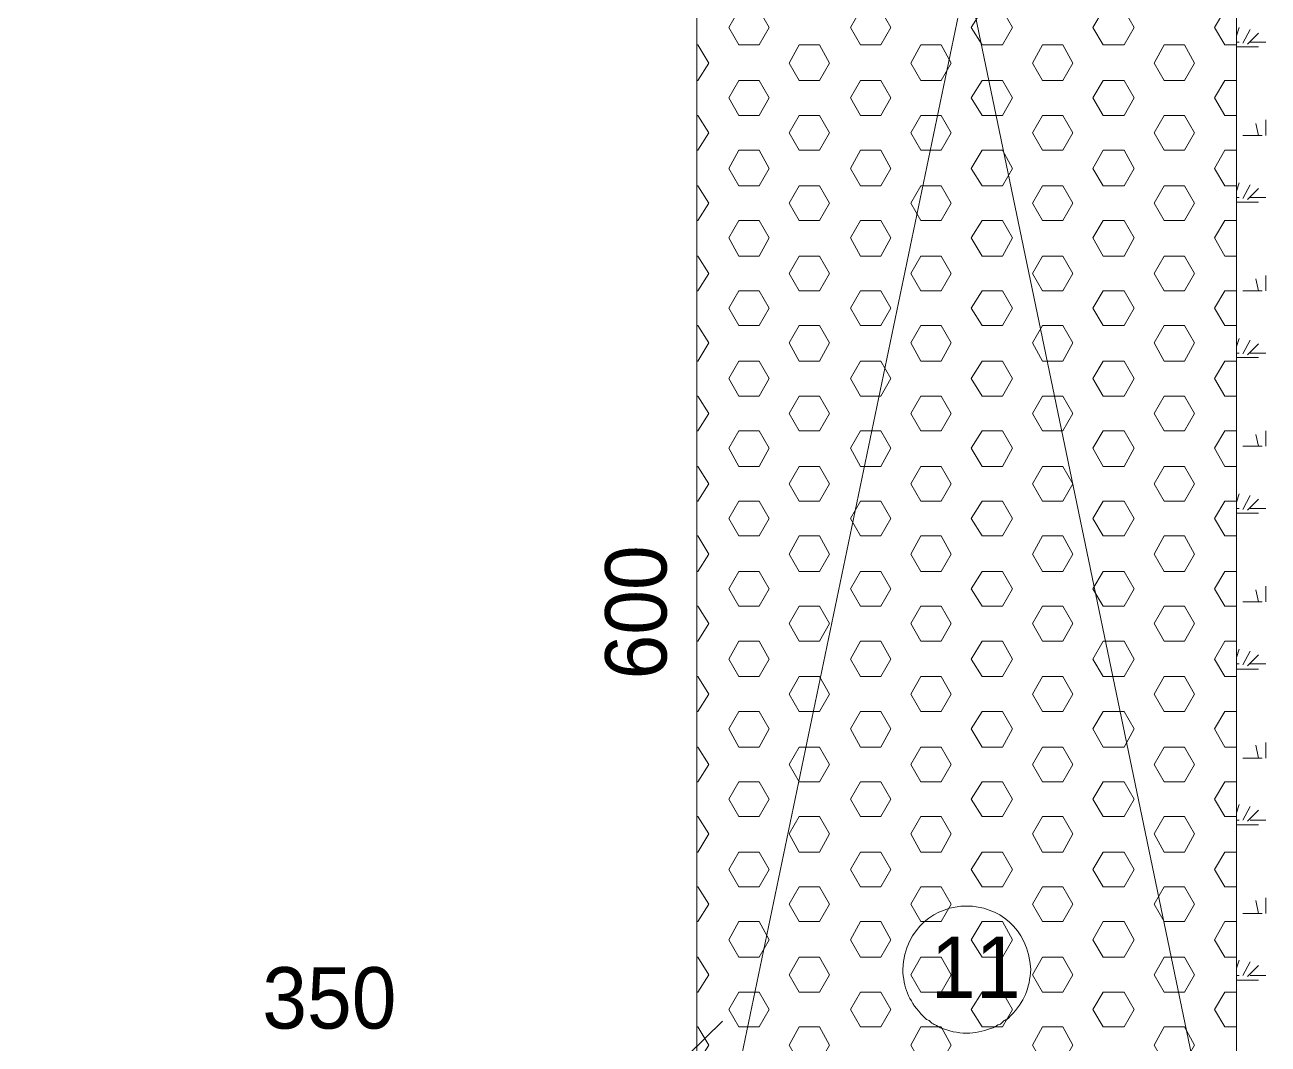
# Model space of a CAD drawing. Header units: millimetres. Extents: x -15161 to 10473752, y -72817 to 33960.
# Drawn here: x 76103 to 76678, y -47767 to -47295 of the extents above; entities that cross this region are included whole.
import ezdxf
from ezdxf import colors
from ezdxf.entities.mleader import LeaderData, LeaderLine
from ezdxf.enums import TextEntityAlignment as Align
from ezdxf.math import Vec2, Vec3

# ---------------------------------------------------------------- set-up
doc = ezdxf.new("R2010")
doc.units = ezdxf.units.MM
doc.layers.add('PDF_幾何圖形', color=7, linetype='Continuous')
doc.layers.add('PDF_文字', color=7, linetype='Continuous')
doc.styles.add('PDF PMingLiU', font='PMingLiU.ttf')
doc.styles.get("Standard").update_dxf_attribs({"font": 'arial.ttf'})

# ---------------------------------------------------------------- blocks, each defined once
blk = doc.blocks.new('建築底圖1140116')
at = {"layer": 'PDF_幾何圖形', "lineweight": 0}
blk.add_lwpolyline([(1839.01, -22577.18), (1488.86, -22577.18, -0.000209), (1488.43, -24980.84)], format="xyb", dxfattribs=at)
for points in [[(2126.08, -23358.36), (2088.82, -23358.36), (2088.82, -25158.67), (2389.01, -25158.67)], [(1839.01, -24558.7), (1839.01, -23958.32), (2088.82, -23958.32), (2088.82, -24558.7)], [(2088.82, -24558.7), (1963.91, -23958.32), (1839.01, -24558.7), (1963.91, -23958.32)], [(1839.01, -24558.7), (1839.01, -23958.32), (2088.82, -23958.32), (2088.82, -24558.7)], [(1867.8, -23974.83), (1858.49, -23974.83), (1853.83, -23982.88), (1858.49, -23990.92), (1867.8, -23990.92), (1872.46, -23982.88)], [(1924.11, -23974.83), (1914.8, -23974.83), (1910.14, -23982.88), (1914.8, -23990.92), (1924.11, -23990.92), (1928.77, -23982.88)], [(1980.43, -23974.83), (1971.11, -23974.83), (1966.03, -23982.88), (1971.11, -23990.92), (1980.43, -23990.92), (1985.08, -23982.88)], [(2036.74, -23974.83), (2027, -23974.83), (2022.34, -23982.88), (2027, -23990.92), (2036.74, -23990.92), (2041.4, -23982.88)], [(1895.75, -23990.92), (1886.43, -23990.92), (1881.77, -23999.39), (1886.43, -24007.43), (1895.75, -24007.43), (1900.4, -23999.39)], [(1952.06, -23990.92), (1942.74, -23990.92), (1938.09, -23999.39), (1942.74, -24007.43), (1952.06, -24007.43), (1956.72, -23999.39)], [(2008.37, -23990.92), (1999.06, -23990.92), (1994.4, -23999.39), (1999.06, -24007.43), (2008.37, -24007.43), (2013.03, -23999.39)], [(2064.68, -23990.92), (2055.37, -23990.92), (2050.71, -23999.39), (2055.37, -24007.43), (2064.68, -24007.43), (2069.34, -23999.39)], [(1867.8, -24007.43), (1858.49, -24007.43), (1853.83, -24015.48), (1858.49, -24023.52), (1867.8, -24023.52), (1872.46, -24015.48)], [(1924.11, -24007.43), (1914.8, -24007.43), (1910.14, -24015.48), (1914.8, -24023.52), (1924.11, -24023.52), (1928.77, -24015.48)], [(1980.43, -24007.43), (1971.11, -24007.43), (1966.03, -24015.48), (1971.11, -24023.52), (1980.43, -24023.52), (1985.08, -24015.48)], [(2036.74, -24007.43), (2027, -24007.43), (2022.34, -24015.48), (2027, -24023.52), (2036.74, -24023.52), (2041.4, -24015.48)], [(1895.75, -24023.52), (1886.43, -24023.52), (1881.77, -24031.57), (1886.43, -24039.61), (1895.75, -24039.61), (1900.4, -24031.57)], [(1952.06, -24023.52), (1942.74, -24023.52), (1938.09, -24031.57), (1942.74, -24039.61), (1952.06, -24039.61), (1956.72, -24031.57)], [(2008.37, -24023.52), (1999.06, -24023.52), (1994.4, -24031.57), (1999.06, -24039.61), (2008.37, -24039.61), (2013.03, -24031.57)], [(2064.68, -24023.52), (2055.37, -24023.52), (2050.71, -24031.57), (2055.37, -24039.61), (2064.68, -24039.61), (2069.34, -24031.57)], [(1867.8, -24039.61), (1858.49, -24039.61), (1853.83, -24048.08), (1858.49, -24056.12), (1867.8, -24056.12), (1872.46, -24048.08)], [(1924.11, -24039.61), (1914.8, -24039.61), (1910.14, -24048.08), (1914.8, -24056.12), (1924.11, -24056.12), (1928.77, -24048.08)], [(1980.43, -24039.61), (1971.11, -24039.61), (1966.03, -24048.08), (1971.11, -24056.12), (1980.43, -24056.12), (1985.08, -24048.08)], [(2036.74, -24039.61), (2027, -24039.61), (2022.34, -24048.08), (2027, -24056.12), (2036.74, -24056.12), (2041.4, -24048.08)], [(1895.75, -24056.12), (1886.43, -24056.12), (1881.77, -24064.17), (1886.43, -24072.21), (1895.75, -24072.21), (1900.4, -24064.17)], [(1952.06, -24056.12), (1942.74, -24056.12), (1938.09, -24064.17), (1942.74, -24072.21), (1952.06, -24072.21), (1956.72, -24064.17)], [(2008.37, -24056.12), (1999.06, -24056.12), (1994.4, -24064.17), (1999.06, -24072.21), (2008.37, -24072.21), (2013.03, -24064.17)], [(2064.68, -24056.12), (2055.37, -24056.12), (2050.71, -24064.17), (2055.37, -24072.21), (2064.68, -24072.21), (2069.34, -24064.17)], [(1867.8, -24072.21), (1858.49, -24072.21), (1853.83, -24080.26), (1858.49, -24088.73), (1867.8, -24088.73), (1872.46, -24080.26)], [(1924.11, -24072.21), (1914.8, -24072.21), (1910.14, -24080.26), (1914.8, -24088.73), (1924.11, -24088.73), (1928.77, -24080.26)], [(1980.43, -24072.21), (1971.11, -24072.21), (1966.03, -24080.26), (1971.11, -24088.73), (1980.43, -24088.73), (1985.08, -24080.26)], [(2036.74, -24072.21), (2027, -24072.21), (2022.34, -24080.26), (2027, -24088.73), (2036.74, -24088.73), (2041.4, -24080.26)], [(1895.75, -24088.73), (1886.43, -24088.73), (1881.77, -24096.77), (1886.43, -24104.82), (1895.75, -24104.82), (1900.4, -24096.77)], [(1952.06, -24088.73), (1942.74, -24088.73), (1938.09, -24096.77), (1942.74, -24104.82), (1952.06, -24104.82), (1956.72, -24096.77)], [(2008.37, -24088.73), (1999.06, -24088.73), (1994.4, -24096.77), (1999.06, -24104.82), (2008.37, -24104.82), (2013.03, -24096.77)], [(2064.68, -24088.73), (2055.37, -24088.73), (2050.71, -24096.77), (2055.37, -24104.82), (2064.68, -24104.82), (2069.34, -24096.77)], [(1867.8, -24104.82), (1858.49, -24104.82), (1853.83, -24112.86), (1858.49, -24120.91), (1867.8, -24120.91), (1872.46, -24112.86)], [(1924.11, -24104.82), (1914.8, -24104.82), (1910.14, -24112.86), (1914.8, -24120.91), (1924.11, -24120.91), (1928.77, -24112.86)], [(1980.43, -24104.82), (1971.11, -24104.82), (1966.03, -24112.86), (1971.11, -24120.91), (1980.43, -24120.91), (1985.08, -24112.86)], [(2036.74, -24104.82), (2027, -24104.82), (2022.34, -24112.86), (2027, -24120.91), (2036.74, -24120.91), (2041.4, -24112.86)], [(1895.75, -24120.91), (1886.43, -24120.91), (1881.77, -24128.95), (1886.43, -24137.42), (1895.75, -24137.42), (1900.4, -24128.95)], [(1952.06, -24120.91), (1942.74, -24120.91), (1938.09, -24128.95), (1942.74, -24137.42), (1952.06, -24137.42), (1956.72, -24128.95)], [(2008.37, -24120.91), (1999.06, -24120.91), (1994.4, -24128.95), (1999.06, -24137.42), (2008.37, -24137.42), (2013.03, -24128.95)], [(2064.68, -24120.91), (2055.37, -24120.91), (2050.71, -24128.95), (2055.37, -24137.42), (2064.68, -24137.42), (2069.34, -24128.95)], [(1867.8, -24137.42), (1858.49, -24137.42), (1853.83, -24145.46), (1858.49, -24153.51), (1867.8, -24153.51), (1872.46, -24145.46)], [(1924.11, -24137.42), (1914.8, -24137.42), (1910.14, -24145.46), (1914.8, -24153.51), (1924.11, -24153.51), (1928.77, -24145.46)], [(1980.43, -24137.42), (1971.11, -24137.42), (1966.03, -24145.46), (1971.11, -24153.51), (1980.43, -24153.51), (1985.08, -24145.46)], [(2036.74, -24137.42), (2027, -24137.42), (2022.34, -24145.46), (2027, -24153.51), (2036.74, -24153.51), (2041.4, -24145.46)], [(1895.75, -24153.51), (1886.43, -24153.51), (1881.77, -24161.55), (1886.43, -24169.6), (1895.75, -24169.6), (1900.4, -24161.55)], [(1952.06, -24153.51), (1942.74, -24153.51), (1938.09, -24161.55), (1942.74, -24169.6), (1952.06, -24169.6), (1956.72, -24161.55)], [(2008.37, -24153.51), (1999.06, -24153.51), (1994.4, -24161.55), (1999.06, -24169.6), (2008.37, -24169.6), (2013.03, -24161.55)], [(2064.68, -24153.51), (2055.37, -24153.51), (2050.71, -24161.55), (2055.37, -24169.6), (2064.68, -24169.6), (2069.34, -24161.55)], [(1867.8, -24169.6), (1858.49, -24169.6), (1853.83, -24177.64), (1858.49, -24186.11), (1867.8, -24186.11), (1872.46, -24177.64)], [(1924.11, -24169.6), (1914.8, -24169.6), (1910.14, -24177.64), (1914.8, -24186.11), (1924.11, -24186.11), (1928.77, -24177.64)], [(1980.43, -24169.6), (1971.11, -24169.6), (1966.03, -24177.64), (1971.11, -24186.11), (1980.43, -24186.11), (1985.08, -24177.64)], [(2036.74, -24169.6), (2027, -24169.6), (2022.34, -24177.64), (2027, -24186.11), (2036.74, -24186.11), (2041.4, -24177.64)], [(1895.75, -24186.11), (1886.43, -24186.11), (1881.77, -24194.15), (1886.43, -24202.2), (1895.75, -24202.2), (1900.4, -24194.15)], [(1952.06, -24186.11), (1942.74, -24186.11), (1938.09, -24194.15), (1942.74, -24202.2), (1952.06, -24202.2), (1956.72, -24194.15)], [(2008.37, -24186.11), (1999.06, -24186.11), (1994.4, -24194.15), (1999.06, -24202.2), (2008.37, -24202.2), (2013.03, -24194.15)], [(2064.68, -24186.11), (2055.37, -24186.11), (2050.71, -24194.15), (2055.37, -24202.2), (2064.68, -24202.2), (2069.34, -24194.15)], [(1867.8, -24202.2), (1858.49, -24202.2), (1853.83, -24210.24), (1858.49, -24218.29), (1867.8, -24218.29), (1872.46, -24210.24)], [(1924.11, -24202.2), (1914.8, -24202.2), (1910.14, -24210.24), (1914.8, -24218.29), (1924.11, -24218.29), (1928.77, -24210.24)], [(1980.43, -24202.2), (1971.11, -24202.2), (1966.03, -24210.24), (1971.11, -24218.29), (1980.43, -24218.29), (1985.08, -24210.24)], [(2036.74, -24202.2), (2027, -24202.2), (2022.34, -24210.24), (2027, -24218.29), (2036.74, -24218.29), (2041.4, -24210.24)], [(1895.75, -24218.29), (1886.43, -24218.29), (1881.77, -24226.76), (1886.43, -24234.8), (1895.75, -24234.8), (1900.4, -24226.76)], [(1952.06, -24218.29), (1942.74, -24218.29), (1938.09, -24226.76), (1942.74, -24234.8), (1952.06, -24234.8), (1956.72, -24226.76)], [(2008.37, -24218.29), (1999.06, -24218.29), (1994.4, -24226.76), (1999.06, -24234.8), (2008.37, -24234.8), (2013.03, -24226.76)], [(2064.68, -24218.29), (2055.37, -24218.29), (2050.71, -24226.76), (2055.37, -24234.8), (2064.68, -24234.8), (2069.34, -24226.76)], [(1867.8, -24234.8), (1858.49, -24234.8), (1853.83, -24242.85), (1858.49, -24250.89), (1867.8, -24250.89), (1872.46, -24242.85)], [(1924.11, -24234.8), (1914.8, -24234.8), (1910.14, -24242.85), (1914.8, -24250.89), (1924.11, -24250.89), (1928.77, -24242.85)], [(1980.43, -24234.8), (1971.11, -24234.8), (1966.03, -24242.85), (1971.11, -24250.89), (1980.43, -24250.89), (1985.08, -24242.85)], [(2036.74, -24234.8), (2027, -24234.8), (2022.34, -24242.85), (2027, -24250.89), (2036.74, -24250.89), (2041.4, -24242.85)], [(1895.75, -24250.89), (1886.43, -24250.89), (1881.77, -24258.93), (1886.43, -24266.98), (1895.75, -24266.98), (1900.4, -24258.93)], [(1952.06, -24250.89), (1942.74, -24250.89), (1938.09, -24258.93), (1942.74, -24266.98), (1952.06, -24266.98), (1956.72, -24258.93)], [(2008.37, -24250.89), (1999.06, -24250.89), (1994.4, -24258.93), (1999.06, -24266.98), (2008.37, -24266.98), (2013.03, -24258.93)], [(2064.68, -24250.89), (2055.37, -24250.89), (2050.71, -24258.93), (2055.37, -24266.98), (2064.68, -24266.98), (2069.34, -24258.93)], [(1867.8, -24266.98), (1858.49, -24266.98), (1853.83, -24275.45), (1858.49, -24283.49), (1867.8, -24283.49), (1872.46, -24275.45)], [(1924.11, -24266.98), (1914.8, -24266.98), (1910.14, -24275.45), (1914.8, -24283.49), (1924.11, -24283.49), (1928.77, -24275.45)], [(1980.43, -24266.98), (1971.11, -24266.98), (1966.03, -24275.45), (1971.11, -24283.49), (1980.43, -24283.49), (1985.08, -24275.45)], [(2036.74, -24266.98), (2027, -24266.98), (2022.34, -24275.45), (2027, -24283.49), (2036.74, -24283.49), (2041.4, -24275.45)], [(1895.75, -24283.49), (1886.43, -24283.49), (1881.77, -24291.54), (1886.43, -24299.58), (1895.75, -24299.58), (1900.4, -24291.54)], [(1952.06, -24283.49), (1942.74, -24283.49), (1938.09, -24291.54), (1942.74, -24299.58), (1952.06, -24299.58), (1956.72, -24291.54)], [(2008.37, -24283.49), (1999.06, -24283.49), (1994.4, -24291.54), (1999.06, -24299.58), (2008.37, -24299.58), (2013.03, -24291.54)], [(2064.68, -24283.49), (2055.37, -24283.49), (2050.71, -24291.54), (2055.37, -24299.58), (2064.68, -24299.58), (2069.34, -24291.54)], [(1867.8, -24299.58), (1858.49, -24299.58), (1853.83, -24307.63), (1858.49, -24316.09), (1867.8, -24316.09), (1872.46, -24307.63)], [(1924.11, -24299.58), (1914.8, -24299.58), (1910.14, -24307.63), (1914.8, -24316.09), (1924.11, -24316.09), (1928.77, -24307.63)], [(1980.43, -24299.58), (1971.11, -24299.58), (1966.03, -24307.63), (1971.11, -24316.09), (1980.43, -24316.09), (1985.08, -24307.63)], [(2036.74, -24299.58), (2027, -24299.58), (2022.34, -24307.63), (2027, -24316.09), (2036.74, -24316.09), (2041.4, -24307.63)], [(1895.75, -24316.09), (1886.43, -24316.09), (1881.77, -24324.14), (1886.43, -24332.18), (1895.75, -24332.18), (1900.4, -24324.14)], [(1952.06, -24316.09), (1942.74, -24316.09), (1938.09, -24324.14), (1942.74, -24332.18), (1952.06, -24332.18), (1956.72, -24324.14)], [(2008.37, -24316.09), (1999.06, -24316.09), (1994.4, -24324.14), (1999.06, -24332.18), (2008.37, -24332.18), (2013.03, -24324.14)], [(2064.68, -24316.09), (2055.37, -24316.09), (2050.71, -24324.14), (2055.37, -24332.18), (2064.68, -24332.18), (2069.34, -24324.14)], [(1867.8, -24332.18), (1858.49, -24332.18), (1853.83, -24340.23), (1858.49, -24348.27), (1867.8, -24348.27), (1872.46, -24340.23)], [(1924.11, -24332.18), (1914.8, -24332.18), (1910.14, -24340.23), (1914.8, -24348.27), (1924.11, -24348.27), (1928.77, -24340.23)], [(1980.43, -24332.18), (1971.11, -24332.18), (1966.03, -24340.23), (1971.11, -24348.27), (1980.43, -24348.27), (1985.08, -24340.23)], [(2036.74, -24332.18), (2027, -24332.18), (2022.34, -24340.23), (2027, -24348.27), (2036.74, -24348.27), (2041.4, -24340.23)], [(1895.75, -24348.27), (1886.43, -24348.27), (1881.77, -24356.32), (1886.43, -24364.78), (1895.75, -24364.78), (1900.4, -24356.32)], [(1952.06, -24348.27), (1942.74, -24348.27), (1938.09, -24356.32), (1942.74, -24364.78), (1952.06, -24364.78), (1956.72, -24356.32)], [(2008.37, -24348.27), (1999.06, -24348.27), (1994.4, -24356.32), (1999.06, -24364.78), (2008.37, -24364.78), (2013.03, -24356.32)], [(2064.68, -24348.27), (2055.37, -24348.27), (2050.71, -24356.32), (2055.37, -24364.78), (2064.68, -24364.78), (2069.34, -24356.32)], [(1867.8, -24364.78), (1858.49, -24364.78), (1853.83, -24372.83), (1858.49, -24380.87), (1867.8, -24380.87), (1872.46, -24372.83)], [(1924.11, -24364.78), (1914.8, -24364.78), (1910.14, -24372.83), (1914.8, -24380.87), (1924.11, -24380.87), (1928.77, -24372.83)], [(1980.43, -24364.78), (1971.11, -24364.78), (1966.03, -24372.83), (1971.11, -24380.87), (1980.43, -24380.87), (1985.08, -24372.83)], [(2036.74, -24364.78), (2027, -24364.78), (2022.34, -24372.83), (2027, -24380.87), (2036.74, -24380.87), (2041.4, -24372.83)], [(1895.75, -24380.87), (1886.43, -24380.87), (1881.77, -24388.92), (1886.43, -24396.96), (1895.75, -24396.96), (1900.4, -24388.92)], [(1952.06, -24380.87), (1942.74, -24380.87), (1938.09, -24388.92), (1942.74, -24396.96), (1952.06, -24396.96), (1956.72, -24388.92)], [(2008.37, -24380.87), (1999.06, -24380.87), (1994.4, -24388.92), (1999.06, -24396.96), (2008.37, -24396.96), (2013.03, -24388.92)], [(2064.68, -24380.87), (2055.37, -24380.87), (2050.71, -24388.92), (2055.37, -24396.96), (2064.68, -24396.96), (2069.34, -24388.92)], [(1867.8, -24396.96), (1858.49, -24396.96), (1853.83, -24405.43), (1858.49, -24413.48), (1867.8, -24413.48), (1872.46, -24405.43)], [(1924.11, -24396.96), (1914.8, -24396.96), (1910.14, -24405.43), (1914.8, -24413.48), (1924.11, -24413.48), (1928.77, -24405.43)], [(1980.43, -24396.96), (1971.11, -24396.96), (1966.03, -24405.43), (1971.11, -24413.48), (1980.43, -24413.48), (1985.08, -24405.43)], [(2036.74, -24396.96), (2027, -24396.96), (2022.34, -24405.43), (2027, -24413.48), (2036.74, -24413.48), (2041.4, -24405.43)], [(1895.75, -24413.48), (1886.43, -24413.48), (1881.77, -24421.52), (1886.43, -24429.57), (1895.75, -24429.57), (1900.4, -24421.52)], [(1952.06, -24413.48), (1942.74, -24413.48), (1938.09, -24421.52), (1942.74, -24429.57), (1952.06, -24429.57), (1956.72, -24421.52)], [(2008.37, -24413.48), (1999.06, -24413.48), (1994.4, -24421.52), (1999.06, -24429.57), (2008.37, -24429.57), (2013.03, -24421.52)], [(2064.68, -24413.48), (2055.37, -24413.48), (2050.71, -24421.52), (2055.37, -24429.57), (2064.68, -24429.57), (2069.34, -24421.52)], [(1867.8, -24429.57), (1858.49, -24429.57), (1853.83, -24437.61), (1858.49, -24445.65), (1867.8, -24445.65), (1872.46, -24437.61)], [(1924.11, -24429.57), (1914.8, -24429.57), (1910.14, -24437.61), (1914.8, -24445.65), (1924.11, -24445.65), (1928.77, -24437.61)], [(1980.43, -24429.57), (1971.11, -24429.57), (1966.03, -24437.61), (1971.11, -24445.65), (1980.43, -24445.65), (1985.08, -24437.61)], [(2036.74, -24429.57), (2027, -24429.57), (2022.34, -24437.61), (2027, -24445.65), (2036.74, -24445.65), (2041.4, -24437.61)], [(1895.75, -24445.65), (1886.43, -24445.65), (1881.77, -24454.12), (1886.43, -24462.17), (1895.75, -24462.17), (1900.4, -24454.12)], [(1952.06, -24445.65), (1942.74, -24445.65), (1938.09, -24454.12), (1942.74, -24462.17), (1952.06, -24462.17), (1956.72, -24454.12)], [(2008.37, -24445.65), (1999.06, -24445.65), (1994.4, -24454.12), (1999.06, -24462.17), (2008.37, -24462.17), (2013.03, -24454.12)], [(2064.68, -24445.65), (2055.37, -24445.65), (2050.71, -24454.12), (2055.37, -24462.17), (2064.68, -24462.17), (2069.34, -24454.12)]]:
    blk.add_lwpolyline(points, close=True, dxfattribs=at)
at = {"layer": 'PDF_幾何圖形', "lineweight": 5}
blk.add_lwpolyline([(1839.01, -24558.7), (1839.01, -23958.32), (2088.82, -23958.32), (2088.82, -24558.7)], close=True, dxfattribs=at)
at = {"layer": 'PDF_幾何圖形', "lineweight": 0}
for points in [[(2088.82, -23974.83), (2083.31, -23974.83), (2078.66, -23982.88), (2083.31, -23990.92), (2088.82, -23990.92)], [(2088.82, -23986.69), (2090.09, -23982.88)], [(2091.78, -23990.07), (2095.17, -23983.72)], [(2093.9, -23990.5), (2098.98, -23985.42)], [(1839.01, -24007.43), (1839.43, -24007.43), (1844.52, -23999.39), (1839.43, -23990.92), (1839.01, -23990.92)], [(2088.82, -23989.65), (2090.09, -23989.65)], [(2088.82, -23991.77), (2098.98, -23991.77)], [(2095.17, -23989.65), (2102.37, -23989.65)], [(2088.82, -24007.43), (2083.31, -24007.43), (2078.66, -24015.48), (2083.31, -24023.52), (2088.82, -24023.52)], [(1839.01, -24039.61), (1839.43, -24039.61), (1844.52, -24031.57), (1839.43, -24023.52), (1839.01, -24023.52)], [(2098.98, -24032.84), (2097.71, -24027.33)], [(2102.37, -24032.84), (2102.37, -24025.64)], [(2091.78, -24032.84), (2100.67, -24032.84)], [(2088.82, -24039.61), (2083.31, -24039.61), (2078.66, -24048.08), (2083.31, -24056.12), (2088.82, -24056.12)], [(1839.01, -24072.21), (1839.43, -24072.21), (1844.52, -24064.17), (1839.43, -24056.12), (1839.01, -24056.12)], [(2088.82, -24058.66), (2090.09, -24054.85)], [(2091.78, -24062.05), (2095.17, -24055.7)], [(2093.9, -24062.48), (2098.98, -24057.39)], [(2088.82, -24061.63), (2090.09, -24061.63)], [(2088.82, -24063.75), (2098.98, -24063.75)], [(2095.17, -24061.63), (2102.37, -24061.63)], [(2088.82, -24072.21), (2083.31, -24072.21), (2078.66, -24080.26), (2083.31, -24088.73), (2088.82, -24088.73)], [(1839.01, -24104.82), (1839.43, -24104.82), (1844.52, -24096.77), (1839.43, -24088.73), (1839.01, -24088.73)], [(2102.37, -24104.82), (2102.37, -24097.62)], [(2098.98, -24104.82), (2097.71, -24099.31)], [(2088.82, -24104.82), (2083.31, -24104.82), (2078.66, -24112.86), (2083.31, -24120.91), (2088.82, -24120.91)], [(2091.78, -24104.82), (2100.67, -24104.82)], [(1839.01, -24137.42), (1839.43, -24137.42), (1844.52, -24128.95), (1839.43, -24120.91), (1839.01, -24120.91)], [(2088.82, -24130.64), (2090.09, -24126.83)], [(2091.78, -24134.03), (2095.17, -24127.68)], [(2093.9, -24134.45), (2098.98, -24129.37)], [(2088.82, -24137.42), (2083.31, -24137.42), (2078.66, -24145.46), (2083.31, -24153.51), (2088.82, -24153.51)], [(2088.82, -24133.61), (2090.09, -24133.61)], [(2088.82, -24135.72), (2098.98, -24135.72)], [(2095.17, -24133.61), (2102.37, -24133.61)], [(1839.01, -24169.6), (1839.43, -24169.6), (1844.52, -24161.55), (1839.43, -24153.51), (1839.01, -24153.51)], [(2088.82, -24169.6), (2083.31, -24169.6), (2078.66, -24177.64), (2083.31, -24186.11), (2088.82, -24186.11)], [(2098.98, -24176.79), (2097.71, -24171.29)], [(2102.37, -24176.79), (2102.37, -24169.6)], [(2091.78, -24176.79), (2100.67, -24176.79)], [(1839.01, -24202.2), (1839.43, -24202.2), (1844.52, -24194.15), (1839.43, -24186.11), (1839.01, -24186.11)], [(2088.82, -24202.2), (2083.31, -24202.2), (2078.66, -24210.24), (2083.31, -24218.29), (2088.82, -24218.29)], [(2088.82, -24202.62), (2090.09, -24198.81)], [(2091.78, -24206.01), (2095.17, -24199.66)], [(2093.9, -24206.43), (2098.98, -24201.35)], [(2088.82, -24205.59), (2090.09, -24205.59)], [(2088.82, -24207.7), (2098.98, -24207.7)], [(2095.17, -24205.59), (2102.37, -24205.59)], [(1839.01, -24234.8), (1839.43, -24234.8), (1844.52, -24226.76), (1839.43, -24218.29), (1839.01, -24218.29)], [(2088.82, -24234.8), (2083.31, -24234.8), (2078.66, -24242.85), (2083.31, -24250.89), (2088.82, -24250.89)], [(2102.37, -24248.77), (2102.37, -24241.57)], [(2098.98, -24248.77), (2097.71, -24243.27)], [(1839.01, -24266.98), (1839.43, -24266.98), (1844.52, -24258.93), (1839.43, -24250.89), (1839.01, -24250.89)], [(2091.78, -24248.77), (2100.67, -24248.77)], [(2088.82, -24266.98), (2083.31, -24266.98), (2078.66, -24275.45), (2083.31, -24283.49), (2088.82, -24283.49)], [(2088.82, -24274.6), (2090.09, -24270.79)], [(2091.78, -24277.99), (2095.17, -24271.64)], [(2093.9, -24278.41), (2098.98, -24273.33)], [(2088.82, -24277.56), (2090.09, -24277.56)], [(2088.82, -24280.1), (2098.98, -24280.1)], [(2095.17, -24277.56), (2102.37, -24277.56)], [(1839.01, -24299.58), (1839.43, -24299.58), (1844.52, -24291.54), (1839.43, -24283.49), (1839.01, -24283.49)], [(2088.82, -24299.58), (2083.31, -24299.58), (2078.66, -24307.63), (2083.31, -24316.09), (2088.82, -24316.09)], [(1839.01, -24332.18), (1839.43, -24332.18), (1844.52, -24324.14), (1839.43, -24316.09), (1839.01, -24316.09)], [(2098.98, -24321.17), (2097.71, -24315.25)], [(2102.37, -24321.17), (2102.37, -24313.98)], [(2091.78, -24321.17), (2100.67, -24321.17)], [(2088.82, -24332.18), (2083.31, -24332.18), (2078.66, -24340.23), (2083.31, -24348.27), (2088.82, -24348.27)], [(2088.82, -24346.58), (2090.09, -24342.77)], [(2091.78, -24349.97), (2095.17, -24343.61)], [(2093.9, -24350.39), (2098.98, -24345.31)], [(1839.01, -24364.78), (1839.43, -24364.78), (1844.52, -24356.32), (1839.43, -24348.27), (1839.01, -24348.27)], [(2088.82, -24349.97), (2090.09, -24349.97)], [(2095.17, -24349.97), (2102.37, -24349.97)], [(2088.82, -24352.08), (2098.98, -24352.08)], [(2088.82, -24364.78), (2083.31, -24364.78), (2078.66, -24372.83), (2083.31, -24380.87), (2088.82, -24380.87)], [(1839.01, -24396.96), (1839.43, -24396.96), (1844.52, -24388.92), (1839.43, -24380.87), (1839.01, -24380.87)], [(2102.37, -24393.15), (2102.37, -24385.96)], [(2098.98, -24393.15), (2097.71, -24387.23)], [(2088.82, -24396.96), (2083.31, -24396.96), (2078.66, -24405.43), (2083.31, -24413.48), (2088.82, -24413.48)], [(2091.78, -24393.15), (2100.67, -24393.15)], [(1839.01, -24429.57), (1839.43, -24429.57), (1844.52, -24421.52), (1839.43, -24413.48), (1839.01, -24413.48)], [(2088.82, -24418.56), (2090.09, -24414.75)], [(2091.78, -24421.94), (2095.17, -24415.59)], [(2093.9, -24422.37), (2098.98, -24417.29)], [(2088.82, -24421.94), (2090.09, -24421.94)], [(2088.82, -24424.06), (2098.98, -24424.06)], [(2095.17, -24421.94), (2102.37, -24421.94)], [(2088.82, -24429.57), (2083.31, -24429.57), (2078.66, -24437.61), (2083.31, -24445.65), (2088.82, -24445.65)], [(1839.01, -24462.17), (1839.43, -24462.17), (1844.52, -24454.12), (1839.43, -24445.65), (1839.01, -24445.65)]]:
    blk.add_lwpolyline(points, dxfattribs=at)
at = {"layer": 'PDF_幾何圖形', "lineweight": 9}
for points in [[(1850.87, -24443.11), (1827.16, -24466.4)], [(1839.01, -24471.06), (1839.01, -24444.81)]]:
    blk.add_lwpolyline(points, dxfattribs=at)
at = {"layer": 'PDF_幾何圖形', "lineweight": 5}
blk.add_lwpolyline([(1942.74, -24439.73), (1945.29, -24442.27), (1946.56, -24442.69)], dxfattribs=at)
blk.add_lwpolyline([(1963.91, -24448.62, 0.090274), (1974.92, -24446.5), (1976.19, -24446.08), (1977.04, -24445.65), (1978.31, -24444.81), (1979.58, -24444.38)], format="xyb", dxfattribs=at)
at = {"layer": 'PDF_幾何圖形', "lineweight": 0}
blk.add_open_spline([(1839.01, -24903.78), (1839.01, -24128.24), (1839.01, -23352.71), (1839.01, -22577.18)], degree=3, dxfattribs=at)
at = {"layer": 'PDF_幾何圖形', "lineweight": 5}
for points in [[(1993.55, -24418.98), (1991.07, -24380.01), (1936.76, -24380.01), (1934.28, -24418.98)], [(1934.28, -24418.98), (1934.83, -24427.82), (1936.88, -24432.96), (1942.74, -24439.73)], [(1984.24, -24440.57), (1990.62, -24433.74), (1992.99, -24428.22), (1993.55, -24418.98)], [(1946.56, -24442.69), (1948.64, -24445.15), (1948.8, -24444.19), (1951.64, -24446.08)], [(1979.58, -24444.38), (1982.95, -24440.64), (1980.86, -24444.31), (1984.24, -24440.57)], [(1951.64, -24446.08), (1955.63, -24447.59), (1959.65, -24448.63), (1963.91, -24448.62)]]:
    blk.add_open_spline(points, degree=3, dxfattribs=at)
at = {"layer": 'PDF_文字', "insert": (1811, -24284.76), "char_height": 28.447, "attachment_point": 4, "rotation": 90, "style": 'PDF PMingLiU'}
blk.add_mtext('600', dxfattribs=at)
at = {"layer": 'PDF_文字', "char_height": 28.447, "attachment_point": 4, "style": 'PDF PMingLiU'}
for s, insert in [('11', (1947.4, -24418.07)), ('350', (1637.89, -24432.47))]:
    blk.add_mtext(s, dxfattribs=dict(at, insert=insert))
blk = doc.blocks.new('_DetailCallout')
at = {"color": 0, "linetype": 'ByBlock', "lineweight": -2, "transparency": 16777216}
blk.add_line((8, 0), (-8, 0), dxfattribs=at)
blk.add_circle((0, 0), 8, dxfattribs=at)
at = {"color": 0, "transparency": 16777216}
for tag, p in [('視圖號碼', (0, 1)), ('圖紙號碼', (0, -6))]:
    blk.add_attdef(tag, text='', height=3, dxfattribs=at).set_placement(p, align=Align.CENTER)

msp = doc.modelspace()

# ---------------------------------------------------------------- block references
at = {"color": 2}
msp.add_blockref('建築底圖1140116', (74574.9411, -23313.1136), dxfattribs=at)

# ---------------------------------------------------------------- leaders
at = {"color": 30}
ml = msp.add_multileader_block('Standard', dxfattribs=at)
ml.set_content('_DetailCallout', color=30, scale=15)
ml.set_attribute('視圖號碼', '急速庫', width=0)
ml.set_attribute('圖紙號碼', 'B', width=0)
ml.set_leader_properties()
ml.build(insert=Vec2(0, 0))
ml.multileader.update_dxf_attribs({"leader_type": 0})
ctx = ml.context
ctx.base_point, ctx.plane_origin = Vec3(93372.1061, -47545.9996), Vec3(93492.1061, -47545.9996)
notes = []
notes.append((ctx, [(0, (0, 0, 0), (0, 0), (1, 0), 1, [])]))
ctx.block.insert = Vec3(93492.1061, -47545.9996)
ml = msp.add_multileader_block('Standard', dxfattribs=at)
ml.set_content('_DetailCallout', color=30, scale=15)
ml.set_attribute('視圖號碼', '急速庫', width=0)
ml.set_attribute('圖紙號碼', 'A-2', width=0)
ml.set_leader_properties()
ml.build(insert=Vec2(0, 0))
ml.multileader.update_dxf_attribs({"leader_type": 0})
ctx = ml.context
ctx.base_point, ctx.plane_origin = Vec3(93704.3054, -47545.9996), Vec3(93824.3054, -47545.9996)
notes.append((ctx, [(0, (0, 0, 0), (0, 0), (1, 0), 1, [])]))
ctx.block.insert = Vec3(93824.3054, -47545.9996)
ml = msp.add_multileader_block('Standard', dxfattribs=at)
ml.set_content('_DetailCallout', color=30, scale=15)
ml.set_attribute('視圖號碼', '急速庫', width=0)
ml.set_attribute('圖紙號碼', 'A-1', width=0)
ml.set_leader_properties()
ml.build(insert=Vec2(0, 0))
ml.multileader.update_dxf_attribs({"leader_type": 0})
ctx = ml.context
ctx.base_point, ctx.plane_origin = Vec3(94041.3644, -47545.9996), Vec3(94161.3644, -47545.9996)
notes.append((ctx, [(0, (0, 0, 0), (0, 0), (1, 0), 1, [])]))
ctx.block.insert = Vec3(94161.3644, -47545.9996)
ml = msp.add_multileader_block('Standard', dxfattribs=at)
ml.set_content('_DetailCallout', color=30, scale=15)
ml.set_attribute('視圖號碼', '半成品', width=0)
ml.set_attribute('圖紙號碼', 'B', width=0)
ml.set_leader_properties()
ml.build(insert=Vec2(0, 0))
ml.multileader.update_dxf_attribs({"leader_type": 0})
ctx = ml.context
ctx.base_point, ctx.plane_origin = Vec3(93372.1061, -48769.6603), Vec3(93492.1061, -48769.6603)
notes.append((ctx, [(0, (0, 0, 0), (0, 0), (1, 0), 1, [])]))
ctx.block.insert = Vec3(93492.1061, -48769.6603)
ml = msp.add_multileader_block('Standard', dxfattribs=at)
ml.set_content('_DetailCallout', color=30, scale=15)
ml.set_attribute('視圖號碼', '半成品', width=0)
ml.set_attribute('圖紙號碼', 'A-2', width=0)
ml.set_leader_properties()
ml.build(insert=Vec2(0, 0))
ml.multileader.update_dxf_attribs({"leader_type": 0})
ctx = ml.context
ctx.base_point, ctx.plane_origin = Vec3(93704.3054, -48769.6603), Vec3(93824.3054, -48769.6603)
notes.append((ctx, [(0, (0, 0, 0), (0, 0), (1, 0), 1, [])]))
ctx.block.insert = Vec3(93824.3054, -48769.6603)
ml = msp.add_multileader_block('Standard', dxfattribs=at)
ml.set_content('_DetailCallout', color=30, scale=15)
ml.set_attribute('視圖號碼', '半成品', width=0)
ml.set_attribute('圖紙號碼', 'A-1', width=0)
ml.set_leader_properties()
ml.build(insert=Vec2(0, 0))
ml.multileader.update_dxf_attribs({"leader_type": 0})
ctx = ml.context
ctx.base_point, ctx.plane_origin = Vec3(94041.3644, -48769.6603), Vec3(94161.3644, -48769.6603)
notes.append((ctx, [(0, (0, 0, 0), (0, 0), (1, 0), 1, [])]))
ctx.block.insert = Vec3(94161.3644, -48769.6603)
at = {"color": 54}
ml = msp.add_multileader_block('Standard', dxfattribs=at)
ml.set_content('_DetailCallout', color=54, scale=15)
ml.set_attribute('視圖號碼', '急速庫', width=0)
ml.set_attribute('圖紙號碼', 'A機', width=0)
ml.set_leader_properties()
ml.build(insert=Vec2(0, 0))
ml.multileader.update_dxf_attribs({"leader_type": 0})
ctx = ml.context
ctx.base_point, ctx.plane_origin = Vec3(92864.6909, -48811.8789), Vec3(92984.6909, -48811.8789)
notes.append((ctx, [(0, (0, 0, 0), (0, 0), (1, 0), 1, [])]))
ctx.block.insert = Vec3(92984.6909, -48811.8789)
ml = msp.add_multileader_block('Standard', dxfattribs=at)
ml.set_content('_DetailCallout', color=54, scale=15)
ml.set_attribute('視圖號碼', '半成品', width=0)
ml.set_attribute('圖紙號碼', 'A機', width=0)
ml.set_leader_properties()
ml.build(insert=Vec2(0, 0))
ml.multileader.update_dxf_attribs({"leader_type": 0})
ctx = ml.context
ctx.base_point, ctx.plane_origin = Vec3(92588.6191, -48811.8789), Vec3(92708.6191, -48811.8789)
notes.append((ctx, [(0, (0, 0, 0), (0, 0), (1, 0), 1, [])]))
ctx.block.insert = Vec3(92708.6191, -48811.8789)
ml = msp.add_multileader_block('Standard', dxfattribs=at)
ml.set_content('_DetailCallout', color=54, scale=15)
ml.set_attribute('視圖號碼', '急速庫', width=0)
ml.set_attribute('圖紙號碼', 'B機', width=0)
ml.set_leader_properties()
ml.build(insert=Vec2(0, 0))
ml.multileader.update_dxf_attribs({"leader_type": 0})
ctx = ml.context
ctx.base_point, ctx.plane_origin = Vec3(92864.6909, -49217.4155), Vec3(92984.6909, -49217.4155)
notes.append((ctx, [(0, (0, 0, 0), (0, 0), (1, 0), 1, [])]))
ctx.block.insert = Vec3(92984.6909, -49217.4155)
ml = msp.add_multileader_block('Standard', dxfattribs=at)
ml.set_content('_DetailCallout', color=54, scale=15)
ml.set_attribute('視圖號碼', '半成品', width=0)
ml.set_attribute('圖紙號碼', 'B機', width=0)
ml.set_leader_properties()
ml.build(insert=Vec2(0, 0))
ml.multileader.update_dxf_attribs({"leader_type": 0})
ctx = ml.context
ctx.base_point, ctx.plane_origin = Vec3(92588.6191, -49217.4155), Vec3(92708.6191, -49217.4155)
notes.append((ctx, [(0, (0, 0, 0), (0, 0), (1, 0), 1, [])]))
ctx.block.insert = Vec3(92708.6191, -49217.4155)
at = {"color": 230}
ml = msp.add_multileader_block('Standard', dxfattribs=at)
ml.set_content('_DetailCallout', color=230, scale=15)
ml.set_attribute('視圖號碼', '急速庫', width=0)
ml.set_attribute('圖紙號碼', 'B機', width=0)
ml.set_leader_properties()
ml.build(insert=Vec2(0, 0))
ml.multileader.update_dxf_attribs({"leader_type": 0})
ctx = ml.context
ctx.base_point, ctx.plane_origin = Vec3(92705.7859, -47644.3382), Vec3(92825.7859, -47644.3382)
notes.append((ctx, [(0, (0, 0, 0), (0, 0), (1, 0), 1, [])]))
ctx.block.insert = Vec3(92825.7859, -47644.3382)
ml = msp.add_multileader_block('Standard', dxfattribs=at)
ml.set_content('_DetailCallout', color=230, scale=15)
ml.set_attribute('視圖號碼', '半成品', width=0)
ml.set_attribute('圖紙號碼', 'B機', width=0)
ml.set_leader_properties()
ml.build(insert=Vec2(0, 0))
ml.multileader.update_dxf_attribs({"leader_type": 0})
ctx = ml.context
ctx.base_point, ctx.plane_origin = Vec3(92429.7141, -47644.3382), Vec3(92549.7141, -47644.3382)
notes.append((ctx, [(0, (0, 0, 0), (0, 0), (1, 0), 1, [])]))
ctx.block.insert = Vec3(92549.7141, -47644.3382)
ml = msp.add_multileader_block('Standard', dxfattribs=at)
ml.set_content('_DetailCallout', color=230, scale=15)
ml.set_attribute('視圖號碼', '急速庫', width=0)
ml.set_attribute('圖紙號碼', 'A機', width=0)
ml.set_leader_properties()
ml.build(insert=Vec2(0, 0))
ml.multileader.update_dxf_attribs({"leader_type": 0})
ctx = ml.context
ctx.base_point, ctx.plane_origin = Vec3(92705.7859, -47937.3382), Vec3(92825.7859, -47937.3382)
notes.append((ctx, [(0, (0, 0, 0), (0, 0), (1, 0), 1, [])]))
ctx.block.insert = Vec3(92825.7859, -47937.3382)
ml = msp.add_multileader_block('Standard', dxfattribs=at)
ml.set_content('_DetailCallout', color=230, scale=15)
ml.set_attribute('視圖號碼', '半成品', width=0)
ml.set_attribute('圖紙號碼', 'A機', width=0)
ml.set_leader_properties()
ml.build(insert=Vec2(0, 0))
ml.multileader.update_dxf_attribs({"leader_type": 0})
ctx = ml.context
ctx.base_point, ctx.plane_origin = Vec3(92429.7141, -47937.3382), Vec3(92549.7141, -47937.3382)
notes.append((ctx, [(0, (0, 0, 0), (0, 0), (1, 0), 1, [])]))
ctx.block.insert = Vec3(92549.7141, -47937.3382)
for ctx, leaders in notes:
    for number, flags, end, landing, length, lines in leaders:
        leader = LeaderData()
        leader.index, (leader.has_last_leader_line, leader.has_dogleg_vector, leader.attachment_direction) = number, flags
        leader.last_leader_point, leader.dogleg_vector, leader.dogleg_length = Vec3(end), Vec3(landing), length
        for number, points, colour, breaks in lines:
            line = LeaderLine()
            line.index, line.vertices, line.color, line.breaks = number, Vec3.list(points), colors.encode_raw_color(colour), breaks
            leader.lines.append(line)
        ctx.leaders.append(leader)

doc.saveas('drawing.dxf')
